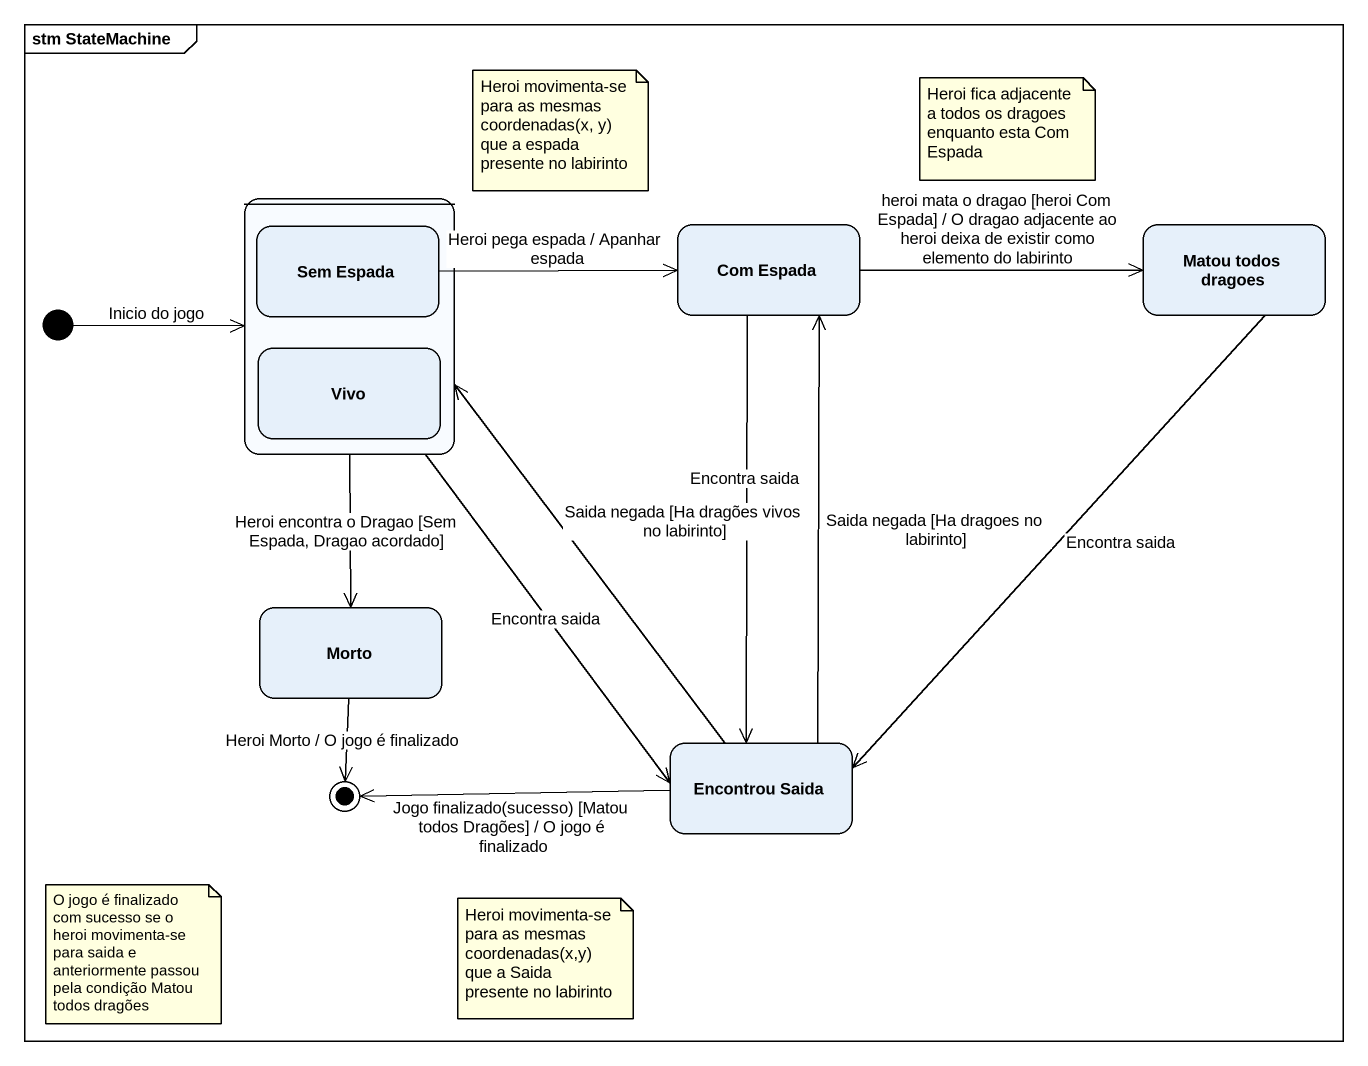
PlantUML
@startuml
mainframe stm StateMachine
hide empty description
state " " as state1 {
  state "Sem Espada" as Sem_Espada
  state Vivo
}
state "Com Espada" as Com_Espada
state "Matou todos dragoes" as Matou_todos_dragoes
state Morto
state "Encontrou Saida" as Encontrou_Saida
[*] -right-> state1 : Inicio do jogo
state1 --> Morto : Heroi encontra o Dragao [Sem Espada, Dragao acordado]
state1 --> Encontrou_Saida : Encontra saida
Sem_Espada -right-> Com_Espada : Heroi pega espada / Apanhar espada
Com_Espada -right-> Matou_todos_dragoes : heroi mata o dragao [heroi Com Espada] / O dragao adjacente ao heroi deixa de existir como elemento do labirinto
Com_Espada --> Encontrou_Saida : Encontra saida
Matou_todos_dragoes --> Encontrou_Saida : Encontra saida
Encontrou_Saida -up-> state1 : Saida negada [Ha dragões vivos no labirinto]
Encontrou_Saida -up-> Com_Espada : Saida negada [Ha dragoes no labirinto]
Morto --> [*] : Heroi Morto / O jogo é finalizado
Encontrou_Saida -left-> [*] : Jogo finalizado(sucesso) [Matou todos Dragões] / O jogo é finalizado
note as N1
  Heroi movimenta-se para as mesmas coordenadas(x, y) que a espada presente no labirinto
end note
note as N2
  Heroi fica adjacente a todos os dragoes enquanto esta Com Espada
end note
note as N3
  O jogo é finalizado com sucesso se o heroi movimenta-se para saida e anteriormente passou pela condição Matou todos dragões
end note
note as N4
  Heroi movimenta-se para as mesmas coordenadas(x,y) que a Saida presente no labirinto
end note
@enduml
